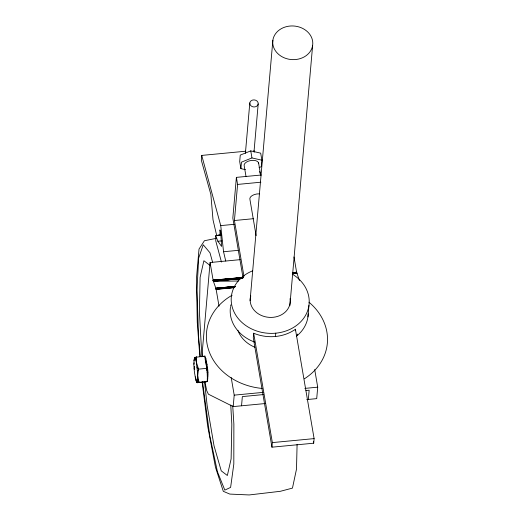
<?xml version="1.0" encoding="UTF-8"?>
<svg xmlns="http://www.w3.org/2000/svg" width="521" height="521" viewBox="0 0 521 521"><rect width="100%" height="100%" fill="white"/><g stroke="black" fill="none" stroke-linecap="round" stroke-linejoin="round"><path stroke-width="0.78" d="M197.459 381.613L198.989 382.114L197.648 375.726L198.547 369.135L195.082 357.947L196.463 356.918C195.622 365.455 199.126 374.189 197.049 382.603L205.828 382.069L207.475 381.3L207.032 368.321L204.948 356.11L194.522 357.413C193.017 365.475 194.444 374.156 196.482 382.069L197.049 382.603L207.475 381.3M297.094 444.335L296.508 469.082L292.457 488.112L280.383 491.296L249.214 494.95L229.826 494.084L223.314 491.329L215.479 467.272L207.658 426.067L202.128 382.049M245.892 151.201L201.731 155.414L201.314 160.168L210.868 194.489L213.011 219.842L216.723 235.616L221.542 235.16M240.194 259.653L210.08 262.525L202.565 348.451L202.467 356.638M261.275 175.004L236.384 177.374L232.828 218.052L243.027 277.784M243.971 276.384L234.43 220.513L237.589 184.427L236.384 177.374M245.482 169.67L240.897 168.628L241.464 162.155L251.962 157.941L261.894 160.201L261.327 166.674L259.074 167.58M245.398 153.317L249.806 102.904M253.988 151.976L258.188 103.959A4.22 3.543 5 0 0 252.333 100.13A4.22 3.543 5 0 0 251.474 106.206A4.22 3.543 5 0 0 258.188 103.959M265.319 403.534L233.206 406.595L234.203 395.139L231.194 377.517M250.073 300.754L272.861 40.286M241.542 405.794L242.35 396.592L263.274 394.592M253.675 333.225L253.278 337.81L271.949 447.181L313.707 443.202L314.104 438.617L295.427 329.246C283.522 337.725 267.026 338.839 253.675 333.225L272.353 442.596L271.949 447.181M275.472 336.618L275.772 333.18M289.865 305.768L312.652 45.301A20.058 16.822 5 0 0 284.863 27.112A20.058 16.822 5 0 0 280.754 55.968A20.058 16.822 5 0 0 312.652 45.301M295.296 330.77L295.427 329.246M307.95 316.911L308.953 305.456M308.347 399.425L309.155 390.216L305.931 390.529M314.704 369.552L317.712 387.175L316.709 398.637L306.739 399.574M193.923 364.283L194.118 362.818M195.733 359.933L196.463 356.918M193.903 360.786L194.587 358.461M207.156 380.747C209.188 373.596 207.117 365.696 205.867 358.481L204.825 357.497M197.407 371.538L198.547 369.135L207.032 368.321M203.848 356.625L204.948 356.11M261.894 160.201L260.689 153.154L250.757 150.888L240.259 155.102L239.693 161.575L240.897 168.628M216.723 235.616L220.018 234.437L219.934 229.904L220.735 232.77L221.588 246.433L217.869 241.243L215.694 235.694L220.507 235.238M216.28 238.351L204.421 240.741L199.022 249.058L196.489 277.967L197.27 322.46L199.823 356.305M210.08 262.525L213.213 280.773L216.059 288.908L234.684 287.045M216.026 288.771L234.658 286.934M234.548 287.253L216.059 288.908L234.509 287.091L216.059 288.908L219.022 306.211M215.994 288.634L235.258 286.771M237.589 184.427L260.871 182.207M234.43 220.513L253.701 218.677M201.731 155.414L220.741 225.613L234.391 224.31M217.869 241.243L221.881 240.865M220.741 225.613L223.548 251.741L238.006 250.367M292.581 272.574L296.599 272.19L299.471 280.552M242.89 277.797L213.18 280.63L242.122 278.012M242.18 278.266L213.271 281.027L242.213 278.37M240.663 278.722L213.363 281.32L238.52 281.008M292.854 273.74L296.872 273.362L292.848 273.727M215.968 288.517L235.238 286.674M216.059 288.908L234.528 287.149M216.15 289.389L233.812 287.703M205.867 358.481L205.027 358.559L206.401 366.081M206.238 364.466L207.071 364.387M207.045 372.541L207.879 372.463M207.078 379.001L207.918 378.923M234.203 395.139L263.112 392.385M304.863 388.399L317.712 387.175M272.353 442.596L314.104 438.617M292.613 272.73L296.625 272.353M213.154 280.48L242.871 277.7M242.903 277.849L213.18 280.63L242.91 277.895M292.704 273.186L296.716 272.809M213.245 280.904L242.161 278.188M292.795 273.551L296.807 273.173M213.304 281.138L240.624 278.592M213.336 281.236L240.643 278.663M215.935 288.406L235.212 286.589M216.117 289.22L233.792 287.572M242.819 277.433L213.089 280.155L242.832 277.491M292.639 272.88L296.657 272.516M213.122 280.318L242.851 277.595M292.73 273.31L296.749 272.939M213.213 280.773L242.141 278.103M292.822 273.642L296.84 273.271M215.902 288.302L235.166 286.446M216.091 289.057L234.567 287.371M233.206 406.595L208.407 394.189L206.765 390.77L204.792 381.352M209.989 265.391L203.893 260.734L200.116 277.341L199.413 311.936L201.874 356.846M194.821 357.686L194.522 357.413L195.082 357.947M196.482 382.069L197.342 382.883L195.837 380.083M196.971 367.162L198.547 369.135M194.164 368.477L194.711 369.571M197.667 379.229L198.989 382.114M195.186 376.878L196.801 381.379M212.561 262.115L209.989 252.796L203.249 244.785L198.651 258.097L196.984 290.431L198.54 336.201L200.298 356.234M253.922 150.439L254.346 151.995M259.621 171.494L260.682 175.395M221.458 262.07L215.766 240.923L215.694 235.694M223.548 251.741L225.736 261.034M194.366 366.413L194.665 367.833M294 256.964L296.599 272.19M313.434 441.6L313.707 443.202M258.54 162.702L260.728 175.525M250.757 150.888L251.962 157.941M246.023 176.541L244.245 166.127A7.392 3.934 -9.7 0 1 250.79 160.527A7.392 3.934 -9.7 0 1 258.703 163.718M256.117 235.668L249.963 199.615A7.392 3.934 -9.7 0 1 259.341 193.851M204.616 382.342L207.137 405.442L214.033 445.839L221.243 470.841L227.345 475.497L231.116 458.89L231.819 424.296L230.764 405.051M207.143 367.696L207.306 369.369M207.117 368.594L207.26 370.034M206.563 367.696L206.883 370.926M202.552 381.88L209.729 435.426L217.426 471.72L224.818 490.105L230.614 487.395L233.818 464.061L233.877 424.14L232.724 405.735M290.034 298.683A20.058 16.822 5 0 1 269.142 317.361A20.058 16.822 5 0 1 250.79 295.915M292.307 274.111A39.062 32.764 5 0 1 298.259 324.088A39.062 32.764 5 0 1 238.82 319.249A39.062 32.764 5 0 1 252.529 270.874M308.211 313.811A39.062 32.764 5 0 1 296.527 336.149M254.717 342.108A39.062 32.764 5 0 1 230.458 307.149M230.575 306.381A39.062 32.764 5 0 1 230.881 304.857M308.953 302.2A60.644 50.863 5 0 1 304.414 378.787M262.128 388.438A60.644 50.863 5 0 1 208.504 349.689A60.644 50.863 5 0 1 232.151 295.231M297.576 334.117A31.67 26.564 5 0 1 296.442 336.195M254.938 347.286A31.67 26.564 5 0 1 237.876 330.275M296.683 272.665L292.665 273.024L296.683 272.665M296.781 273.063L292.763 273.427L296.781 273.063M235.147 286.381L215.876 288.217L235.16 286.42M242.187 278.305L213.271 281.027L242.2 278.344"/></g></svg>
